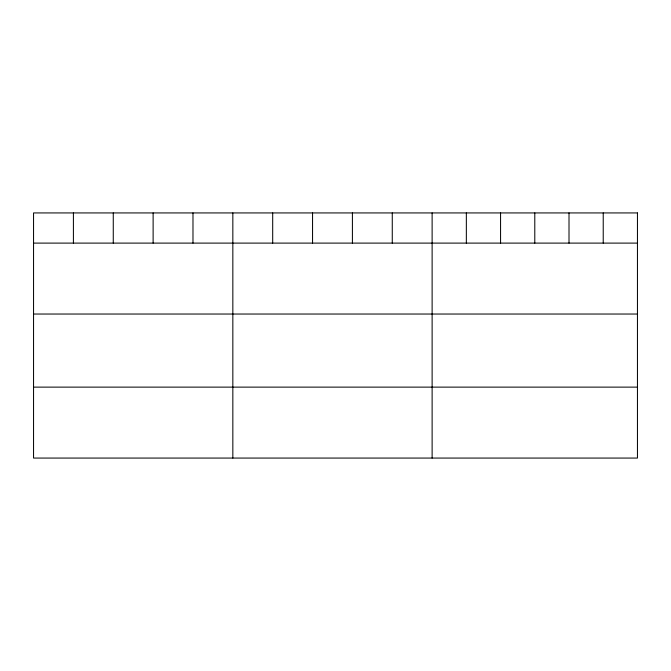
<?xml version="1.0" encoding="UTF-8"?>
<svg xmlns="http://www.w3.org/2000/svg" width="671" height="671" viewBox="0 0 671 671"><rect width="100%" height="100%" fill="white"/><g stroke="black" fill="none" stroke-linecap="round" stroke-linejoin="round"><path stroke-width="1.01" d="M33.55 243.103L637.45 243.103M33.55 314.036L637.45 314.036M33.55 387.125L637.45 387.125M603.229 212.933L603.229 243.103M569.008 212.933L569.008 243.103M534.787 212.933L534.787 243.103M500.566 212.933L500.566 243.103M466.345 212.933L466.345 243.103M432.124 212.933L432.124 458.067M392.267 212.933L392.267 243.103M352.409 212.933L352.409 243.103M312.552 212.933L312.552 243.103M272.694 212.933L272.694 243.103M232.837 212.933L232.837 458.067M192.98 212.933L192.98 243.103M153.122 212.933L153.122 243.103M113.265 212.933L113.265 243.103M73.407 212.933L73.407 243.103M637.45 212.933L33.55 212.933L33.55 458.067L637.45 458.067L637.45 212.933"/></g></svg>
